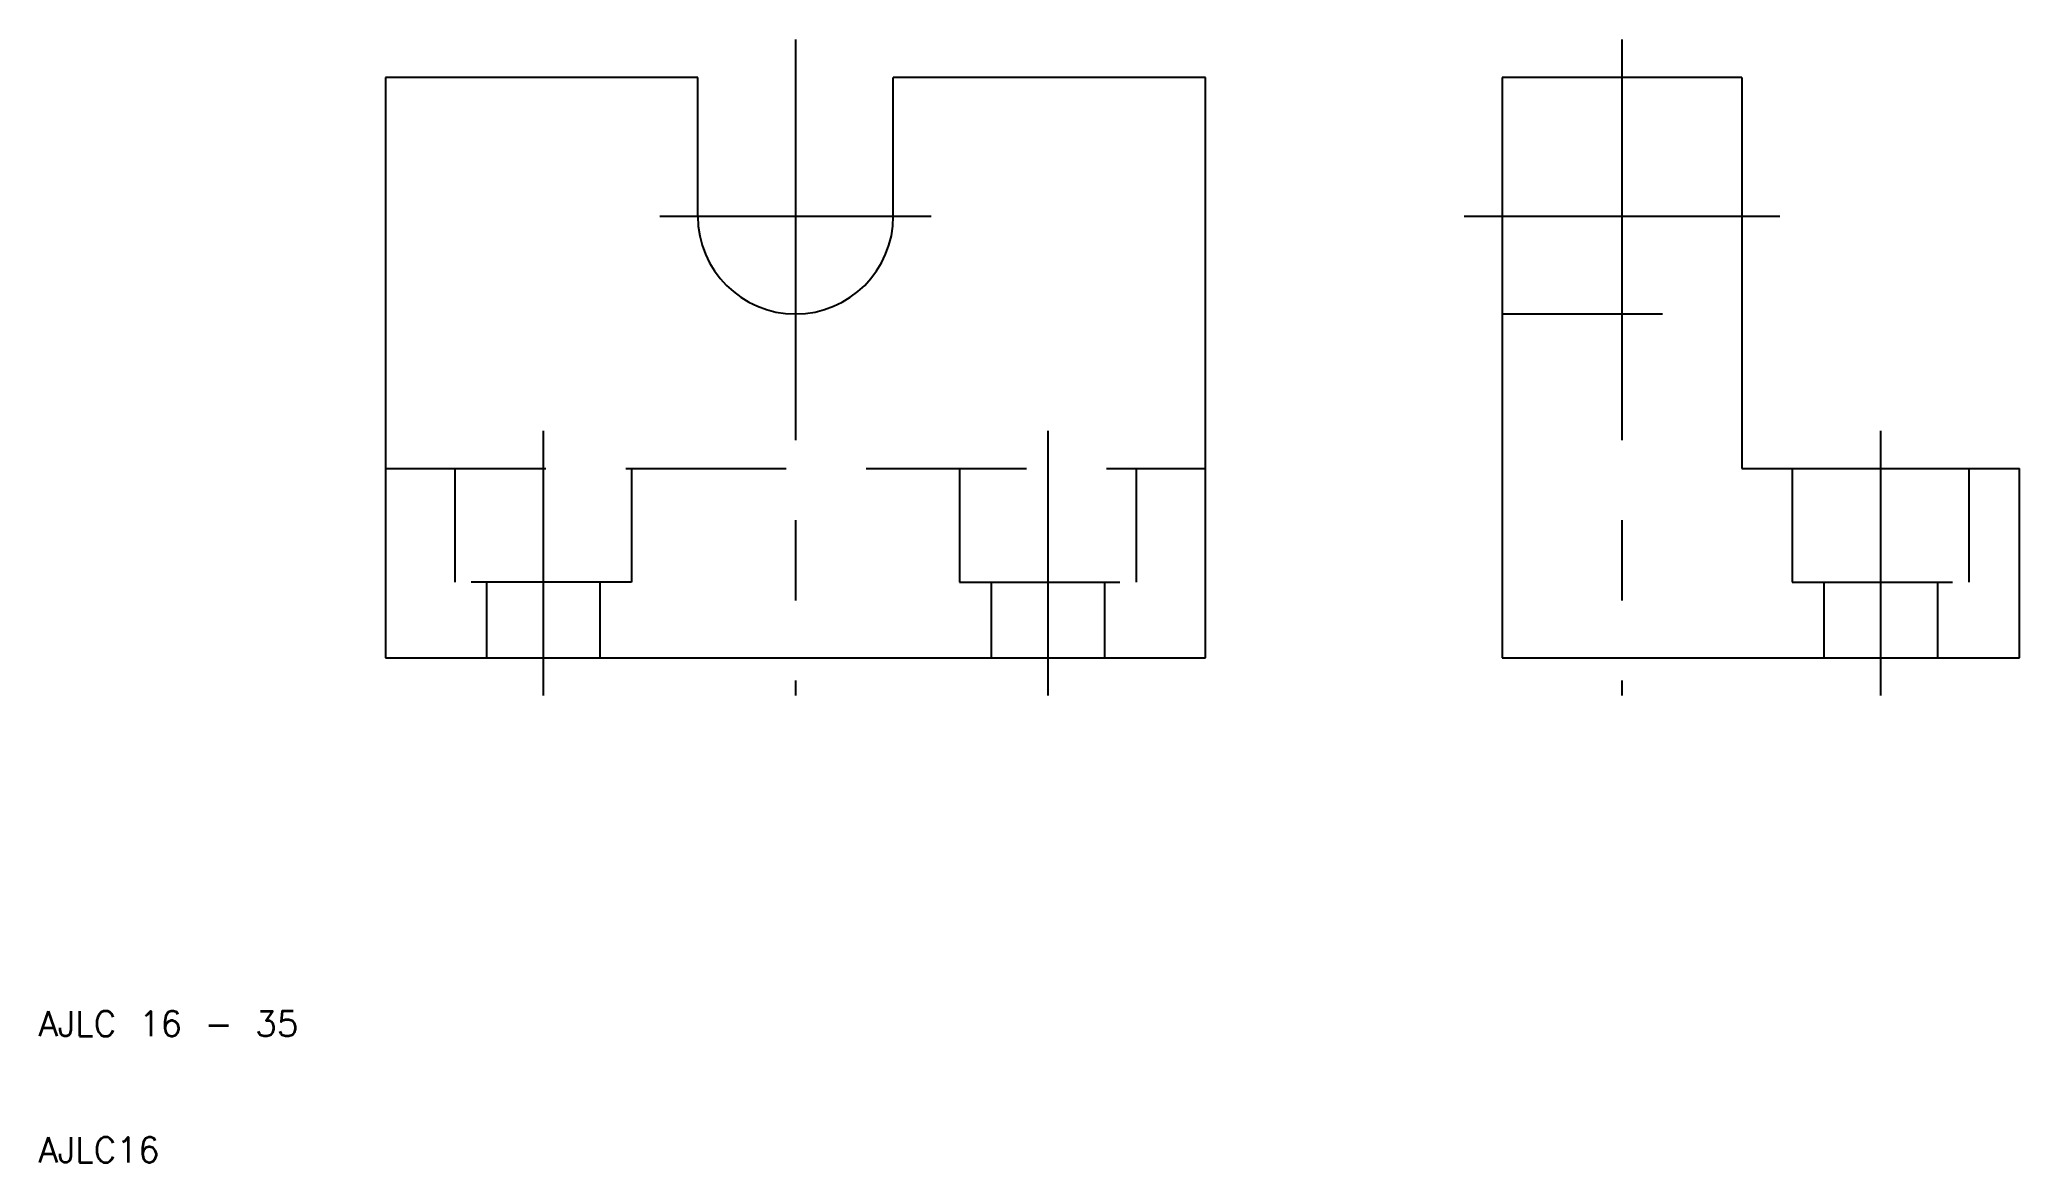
# Model space of a CAD drawing. Extents: x 10 to 167, y 10 to 99.
import ezdxf

# ---------------------------------------------------------------- set-up
doc = ezdxf.new("R2010")
doc.units = 0
doc.linetypes.add('CENTER', pattern=[50.8, 31.75, -6.35, 6.35, -6.35])
doc.linetypes.add('DASHED', pattern=[19.05, 12.7, -6.35])
doc.layers.get('0').update_dxf_attribs({"linetype": 'CONTINUOUS'})
doc.layers.add('CENTER', color=1, linetype='CENTER')
doc.styles.get("Standard").update_dxf_attribs({"font": 'txt.shx'})

msp = doc.modelspace()

# ---------------------------------------------------------------- linework, layer by layer
for p, q in [((37.5, 96), (37.5, 50)), ((62.25, 96), (37.5, 96)), ((62.25, 85), (62.25, 96)), ((77.75, 85), (77.75, 96)), ((102.5, 96), (77.75, 96)), ((102.5, 50), (102.5, 96)), ((126, 96), (126, 50)), ((145, 96), (126, 96)), ((145, 96), (145, 65)), ((145, 65), (167, 65)), ((167, 50), (167, 65)), ((37.5, 50), (102.5, 50)), ((126, 50), (167, 50))]:
    msp.add_line(p, q)
at = {"color": 3, "linetype": 'DASHED'}
for p, q in [((126, 77.25), (145, 77.25)), ((37.5, 65), (102.5, 65)), ((43, 65), (43, 56)), ((57, 65), (57, 56)), ((83, 65), (83, 56)), ((97, 65), (97, 56)), ((149, 65), (149, 56)), ((163, 65), (163, 56)), ((57, 56), (43, 56)), ((45.5, 56), (45.5, 50)), ((54.5, 56), (54.5, 50)), ((83, 56), (97, 56)), ((85.5, 56), (85.5, 50)), ((94.5, 56), (94.5, 50)), ((149, 56), (163, 56)), ((151.5, 56), (151.5, 50)), ((160.5, 56), (160.5, 50))]:
    msp.add_line(p, q, dxfattribs=at)
msp.add_arc((70, 85), 7.75, 180, 0)
at = {"layer": 'CENTER'}
for p, q in [((70, 99), (70, 47)), ((135.5, 99), (135.5, 47)), ((59.25, 85), (80.75, 85)), ((123, 85), (148, 85)), ((50, 68), (50, 47)), ((90, 68), (90, 47)), ((156, 68), (156, 47))]:
    msp.add_line(p, q, dxfattribs=at)

# ---------------------------------------------------------------- texts
for s, p in [('AJLC 16 - 35', (10, 20)), ('AJLC16', (10, 10))]:
    msp.add_text(s, height=2).set_placement(p)

doc.saveas('drawing.dxf')
